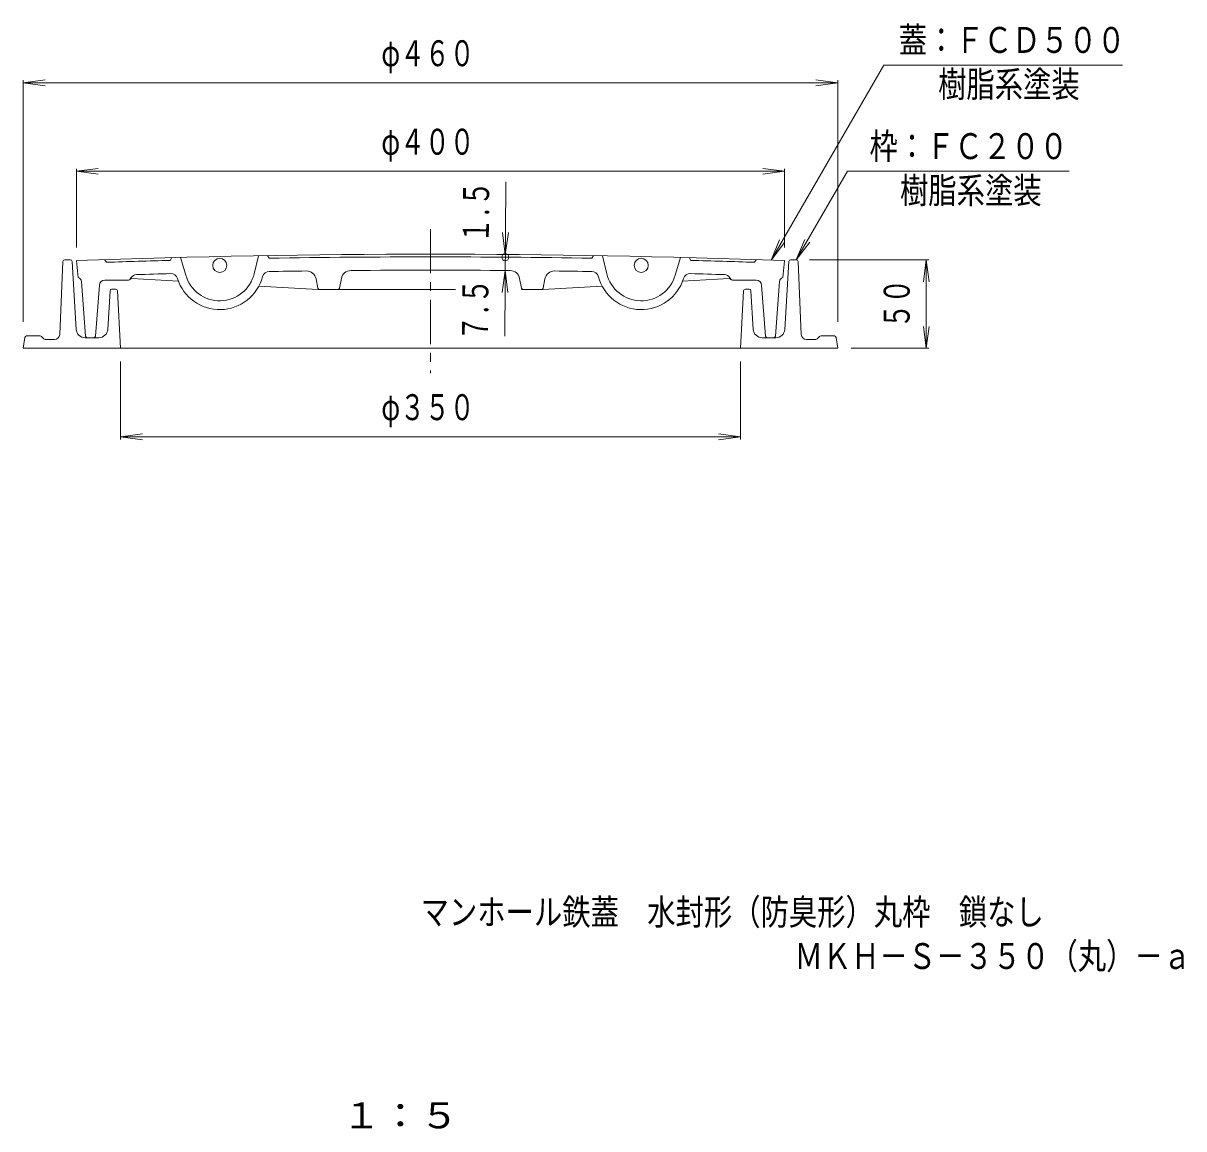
# Model space of a CAD drawing. Units: millimetres, scale not verified. Extents: x -491 to 384, y -667 to 704.
# Drawn here: x -284 to 372, y -667 to -42 of the extents above; entities that cross this region are included whole.
import ezdxf
from ezdxf.enums import TextEntityAlignment as Align

# ---------------------------------------------------------------- set-up
doc = ezdxf.new("R2010")
doc.units = ezdxf.units.MM
doc.header["$LTSCALE"] = 5
doc.header["$PDMODE"] = 32
doc.header["$PDSIZE"] = 4
doc.linetypes.add('CHAIN1', pattern=[8, 5, -1, 1, -1])
for name, color, linetype, lineweight in [('1-1_1-1ﾚｲﾔ', 2, 'Continuous', 18), ('1-2_1-2ﾚｲﾔ', 3, 'Continuous', 18), ('1-4_1-4ﾚｲﾔ', 7, 'Continuous', 18), ('1-5_1-5ﾚｲﾔ', 7, 'Continuous', 18)]:
    doc.layers.add(name, color=color, linetype=linetype, lineweight=lineweight)
doc.layers.add('F-4_F-4ﾚｲﾔ', color=2, linetype='Continuous')
doc.layers.add('F-5_F-5ﾚｲﾔ', color=6, linetype='Continuous')
doc.styles.add('ＭＳ ゴシック', font='')
doc.styles.get('ＭＳ ゴシック').set_extended_font_data('MS Gothic')

msp = doc.modelspace()

# ---------------------------------------------------------------- linework, layer by layer
at = {"layer": '1-1_1-1ﾚｲﾔ'}
for p, q in [((-256.941, -176.166), (-260.043, -176.166)), ((149.941, -176.166), (153.043, -176.166)), ((-261.042, -177.122), (-262.872, -218.3)), ((-255.942, -177.105), (-253.596, -215.471)), ((148.943, -177.105), (146.596, -215.471)), ((154.043, -177.122), (155.873, -218.3)), ((-234.453, -193.605), (-235.791, -215.471)), ((-231.341, -192.666), (-233.455, -192.666)), ((-230.342, -193.61), (-228.5, -226.166)), ((123.343, -193.61), (121.5, -226.166)), ((124.341, -192.666), (126.456, -192.666)), ((127.453, -193.605), (128.791, -215.471)), ((-282.622, -220.025), (-283.5, -226.166)), ((-281.633, -219.166), (-273.914, -219.166)), ((-271.793, -220.873), (-273.207, -219.459)), ((-265.869, -221.166), (-271.086, -221.166)), ((-240.781, -220.166), (-248.605, -220.166)), ((133.782, -220.166), (141.606, -220.166)), ((158.87, -221.166), (164.086, -221.166)), ((164.793, -220.873), (166.207, -219.459)), ((174.633, -219.166), (166.914, -219.166)), ((175.623, -220.025), (176.5, -226.166)), ((-283.5, -226.166), (176.5, -226.166))]:
    msp.add_line(p, q, dxfattribs=at)
for centre, radius, start, end in [((-260.043, -177.166), 1, 90, 177.45486), ((-256.941, -177.166), 1, 3.50032, 90), ((149.941, -177.166), 1, 90, 176.49968), ((153.043, -177.166), 1, 2.54514, 90), ((-233.455, -193.666), 1, 90, 176.49963), ((-231.341, -193.666), 1, 3.23935, 90), ((124.341, -193.666), 1, 90, 176.76065), ((126.456, -193.666), 1, 3.50037, 90), ((-248.605, -215.166), 5, 183.50005, 270), ((-240.781, -215.166), 5, 270, 356.49997), ((133.782, -215.166), 5, 183.50003, 270), ((141.606, -215.166), 5, 270, 356.49995), ((-281.633, -220.166), 1, 90, 171.86929), ((-273.914, -220.166), 1, 45, 90), ((-271.086, -220.166), 1, 225, 270), ((-265.869, -218.166), 3, 270, 357.45511), ((158.87, -218.166), 3, 182.54489, 270), ((164.086, -220.166), 1, 270, 315), ((166.914, -220.166), 1, 90, 135), ((174.633, -220.166), 1, 8.13071, 90)]:
    msp.add_arc(centre, radius, start, end, dxfattribs=at)
at = {"layer": '1-2_1-2ﾚｲﾔ', "linetype": 'CHAIN1'}
msp.add_line((-53.5, -158.781), (-53.5, -240.175), dxfattribs=at)
at = {"layer": '1-2_1-2ﾚｲﾔ'}
for p, q in [((-253.5, -176.648), (-252.5, -186.231)), ((-237.5, -176.089), (-236.5, -177.556)), ((-199.6, -174.951), (-200.567, -176.477)), ((-194.602, -174.82), (-191.719, -184.833)), ((-150.612, -173.868), (-153.059, -183.995)), ((-144.581, -175.264), (-145.613, -173.782)), ((37.581, -175.264), (38.614, -173.782)), ((43.613, -173.868), (46.06, -183.995)), ((87.602, -174.82), (84.719, -184.833)), ((92.601, -174.951), (93.568, -176.477)), ((130.5, -176.089), (129.5, -177.556)), ((146.5, -176.648), (145.501, -186.231)), ((-248.318, -219.239), (-250.579, -188.482)), ((-224.043, -187.666), (-237.471, -187.666)), ((-223.204, -187.21), (-222.638, -186.337)), ((-222.227, -186.747), (-195.816, -188.319)), ((-117.153, -192.195), (-118.144, -186.938)), ((-104.848, -192.192), (-103.826, -186.69)), ((-2.151, -192.192), (-3.173, -186.69)), ((10.154, -192.195), (11.145, -186.938)), ((115.227, -186.747), (88.816, -188.319)), ((116.205, -187.21), (115.639, -186.337)), ((117.044, -187.666), (130.472, -187.666)), ((141.318, -219.239), (143.58, -188.482)), ((-242.679, -219.243), (-240.463, -190.436)), ((-150.418, -191.021), (-117, -193.01)), ((-117, -193.01), (-39.374, -193.01)), ((-2.151, -193.01), (10, -193.01)), ((43.419, -191.021), (10, -193.01)), ((135.679, -219.243), (133.463, -190.436)), ((-247.32, -220.166), (-243.676, -220.166)), ((140.321, -220.166), (136.676, -220.166))]:
    msp.add_line(p, q, dxfattribs=at)
for centre in [(-172.5, -179.299), (65.5, -179.299)]:
    msp.add_circle(centre, 4, dxfattribs=at)
for centre, radius, start, end in [((-53.5, -5673.008), 5500, 87.91606, 92.08394), ((-53.5, -5673.008), 5498.501, 91.53267, 91.90726), ((-53.5, -5673.008), 5498.501, 89.05087, 90.94913), ((-53.5, -5673.008), 5498.501, 88.09274, 88.46733), ((-144.477, -186.764), 4, 90.94995, 165.08278), ((-53.5, -5673.008), 5490.999, 90.73167, 90.95004), ((-123.549, -187.957), 5.5, 10.67366, 90.73164), ((-98.419, -187.693), 5.5, 91.32263, 169.48489), ((-53.5, -5673.008), 5490.999, 89.52997, 90.47003), ((-8.58, -187.693), 5.5, 10.51511, 88.67737), ((16.549, -187.957), 5.5, 89.26836, 169.32634), ((-53.5, -5673.008), 5490.999, 89.04996, 89.26833), ((37.478, -186.764), 4, 14.91722, 89.05005), ((-253.073, -188.665), 2.5, 4.20523, 76.75188), ((-237.471, -190.666), 3, 90, 175.60165), ((-224.043, -186.666), 1, 270, 327.04849), ((-222.355, -187.739), 1, 82.61847, 147.05046), ((-219.282, -188.514), 4, 92.7057, 147.0287), ((-53.5, -5673.008), 5490.999, 91.53267, 91.73067), ((-200.173, -187.971), 4, 17.39905, 92.78204), ((-172.5, -179.299), 25, 197.39882, 345.0829), ((-172.5, -179.299), 20, 196.06377, 346.418), ((65.5, -179.299), 25, 194.91738, 342.60118), ((65.5, -179.299), 20, 193.58253, 343.93623), ((93.173, -187.971), 4, 87.21796, 162.60095), ((-53.5, -5673.008), 5490.999, 88.26933, 88.46733), ((112.283, -188.514), 4, 32.9713, 87.2943), ((115.355, -187.739), 1, 32.94954, 97.38153), ((117.044, -186.666), 1, 212.95151, 270), ((130.472, -190.666), 3, 4.39835, 90), ((146.073, -188.665), 2.5, 103.24904, 175.79477), ((-116.171, -192.01), 1, 190.67455, 270), ((-105.831, -192.01), 1, 270, 349.48428), ((-1.168, -192.01), 1, 190.51572, 270), ((9.171, -192.01), 1, 270, 349.32113), ((-247.32, -219.166), 1, 184.20596, 270), ((-243.676, -219.166), 1, 270, 355.60118), ((136.676, -219.166), 1, 184.39882, 270), ((140.321, -219.166), 1, 270, 355.79404)]:
    msp.add_arc(centre, radius, start, end, dxfattribs=at)
at = {"layer": '1-4_1-4ﾚｲﾔ'}
for p, q in [((-283.5, -76.166), (-271.107, -74.535)), ((-283.5, -74.666), (-283.5, -211.166)), ((-283.5, -76.166), (176.5, -76.166)), ((-283.5, -76.166), (-271.107, -77.798)), ((176.5, -76.166), (164.107, -74.535)), ((176.5, -76.166), (164.107, -77.798)), ((176.5, -74.666), (176.5, -211.166)), ((-253.5, -126.166), (-241.107, -124.535)), ((-253.5, -169.148), (-253.5, -124.666)), ((-253.5, -126.166), (146.5, -126.166)), ((-253.5, -126.166), (-241.107, -127.798)), ((146.5, -126.166), (134.107, -124.535)), ((146.5, -126.166), (134.107, -127.798)), ((146.5, -169.146), (146.5, -124.666)), ((-11.608, -219.236), (-10.938, -132.089)), ((-11.254, -173.171), (-12.79, -160.765)), ((-11.254, -173.171), (-9.527, -160.791)), ((160.546, -176.166), (228, -176.166)), ((226.5, -176.166), (224.868, -188.559)), ((226.5, -226.166), (226.5, -176.166)), ((226.5, -176.166), (228.131, -188.559)), ((-11.323, -182.171), (-13.05, -194.551)), ((-11.323, -182.171), (-9.787, -194.577)), ((226.5, -226.166), (224.868, -213.773)), ((226.5, -226.166), (228.131, -213.773)), ((184, -226.166), (228, -226.166)), ((-228.5, -233.666), (-228.5, -277.666)), ((121.5, -233.666), (121.5, -277.666)), ((-228.5, -276.166), (-216.107, -274.535)), ((121.5, -276.166), (109.107, -274.535)), ((-228.5, -276.166), (121.5, -276.166)), ((-228.5, -276.166), (-216.107, -277.798)), ((121.5, -276.166), (109.107, -277.798))]:
    msp.add_line(p, q, dxfattribs=at)
msp.add_point((-11.265, -174.67), dxfattribs=at)
at = {"layer": '1-5_1-5ﾚｲﾔ'}
for p, q in [((153.046, -176.166), (181.913, -126.166)), ((181.913, -126.166), (307.211, -126.166)), ((138.856, -176.373), (143.64, -164.825)), ((138.856, -176.373), (146.466, -166.456)), ((153.046, -176.166), (157.829, -164.618)), ((153.046, -176.166), (160.655, -166.249))]:
    msp.add_line(p, q, dxfattribs=at)
msp.add_lwpolyline([(138.856, -176.373), (202.484, -66.166), (337.343, -66.166)], dxfattribs=at)

# ---------------------------------------------------------------- texts
at = {"layer": '1-4_1-4ﾚｲﾔ', "color": 3, "style": 'ＭＳ ゴシック', "width": 0.7}
for s, p in [('φ４６０', (-81.25, -71.166)), ('φ４００', (-81.25, -121.166)), ('φ３５０', (-81.25, -271.166))]:
    msp.add_text(s, height=14.66, dxfattribs=at).set_placement(p, align=Align.BOTTOM_LEFT)
for s, rotation, p in [('１.５', 89.56, (-16.205, -166.773)), ('７.５', 89.56, (-16.628, -221.909)), ('５０', 90, (221.5, -214.916))]:
    msp.add_text(s, height=14.66, rotation=rotation, dxfattribs=at).set_placement(p, align=Align.BOTTOM_LEFT)
at = {"layer": '1-5_1-5ﾚｲﾔ', "color": 6, "style": 'ＭＳ ゴシック', "width": 0.8}
for s, p in [('蓋：ＦＣＤ５００', (210.947, -63.666)), ('樹脂系塗装', (233.174, -88.666)), ('枠：ＦＣ２００', (194.433, -123.666)), ('樹脂系塗装', (211.651, -148.666))]:
    msp.add_text(s, height=14.66, dxfattribs=at).set_placement(p, align=Align.BOTTOM_LEFT)
at = {"layer": 'F-4_F-4ﾚｲﾔ', "style": 'ＭＳ ゴシック', "width": 1.1}
msp.add_text('１：５', height=14.66, dxfattribs=at).set_placement((-103.5, -671.327), align=Align.BOTTOM_LEFT)
at = {"layer": 'F-5_F-5ﾚｲﾔ', "style": 'ＭＳ ゴシック', "width": 0.8}
for s, p in [('マンホール鉄蓋\u3000水封形（防臭形）丸枠\u3000鎖なし', (-59.07, -556.381)), ('ＭＫＨ－Ｓ－３５０（丸）－ａ', (152.09, -581.277))]:
    msp.add_text(s, height=14.66, dxfattribs=at).set_placement(p, align=Align.BOTTOM_LEFT)

doc.saveas('drawing.dxf')
